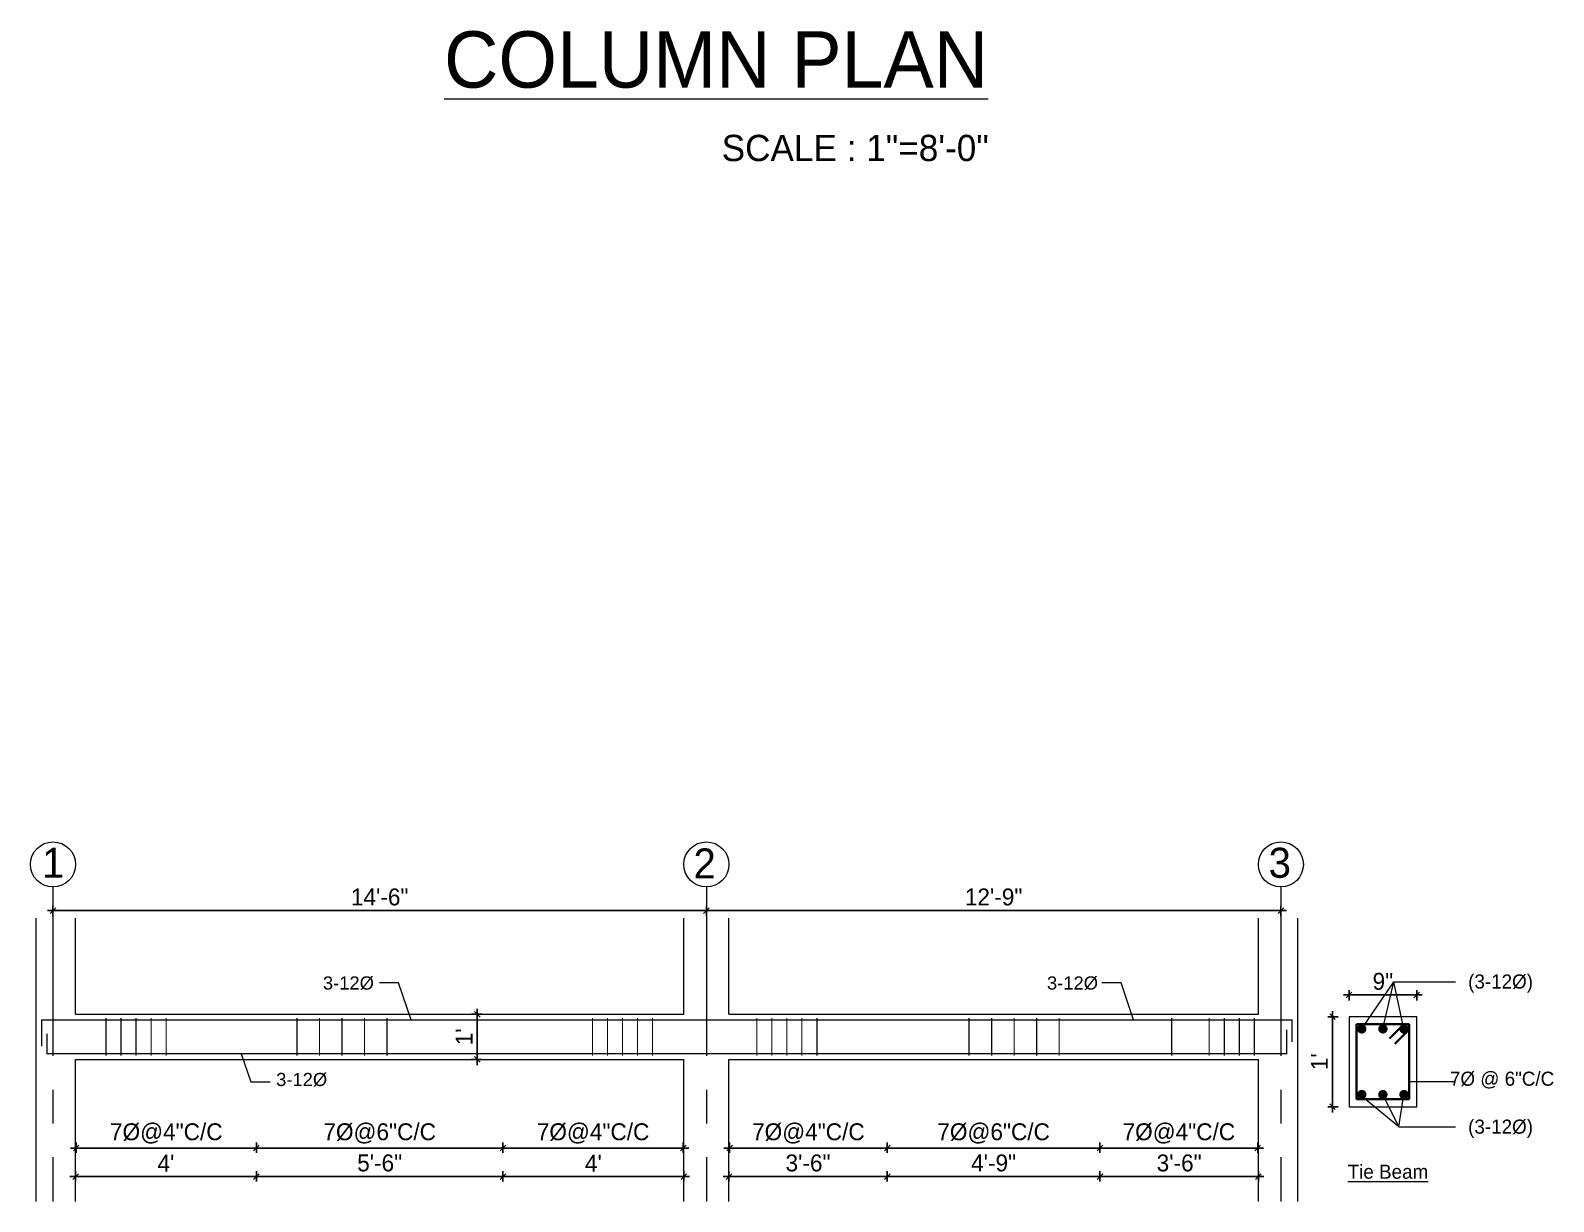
# Model space of a CAD drawing. Header units: inches. Extents: x 28835 to 36795, y -18828 to -9750.
# Drawn here: x 33311.1 to 33716.7, y -10727.2 to -10415.3 of the extents above; entities that cross this region are included whole.
import ezdxf

# ---------------------------------------------------------------- set-up
doc = ezdxf.new("R2010")
doc.units = ezdxf.units.IN
doc.header["$LTSCALE"] = 12
doc.header["$MEASUREMENT"] = 0
doc.linetypes.add('CENTER', pattern=[2, 1.25, -0.25, 0.25, -0.25])
for name, color, linetype, lineweight in [('Bars', 10, 'Continuous', 35), ('bars stirrups', 33, 'Continuous', 35), ('BEAM1', 7, 'Continuous', 18), ('binder', 32, 'Continuous', 13), ('dim', 85, 'Continuous', 9), ('GRID 1', 145, 'Continuous', 13), ('grid line', 252, 'CENTER', 9), ('o text', 192, 'Continuous', 9), ('Struc_Reinforcement', 10, 'Continuous', 35), ('Struc_Surface line', 7, 'Continuous', 20), ('Text', 7, 'Continuous', 5), ('TEXT1', 5, 'Continuous', 9)]:
    doc.layers.add(name, color=color, linetype=linetype, lineweight=lineweight)
doc.styles.add('arial', font='arial.ttf')
doc.styles.add('KBS', font='GOTHIC.TTF')
doc.dimstyles.new('scale4', dxfattribs={"dimscale": 0.5, "dimtxt": 9, "dimasz": 3, "dimexe": 2.5, "dimexo": 3, "dimgap": 2.5, "dimtad": 1, "dimdec": 0, "dimzin": 0, "dimdsep": 46, "dimlunit": 4, "dimtxsty": 'KBS', "dimblk": 'OBLIQUE', "dimcen": 0.09, "dimdle": 3, "dimclrt": 256, "dimadec": 0, "dimazin": 0, "dimtfac": 1, "dimtdec": 0, "dimtix": 1, "dimtmove": 0, "dimatfit": 3, "dimldrblk": 'OBLIQUE', "dimfxl": 3, "dimfxlon": 1, "dimtolj": 1, "dimtzin": 0, "dimarcsym": 0})

# ---------------------------------------------------------------- blocks, each defined once
blk = doc.blocks.new('_Oblique')
at = {"color": 0, "linetype": 'ByBlock', "lineweight": -2}
blk.add_line((-0.5, -0.5), (0.5, 0.5), dxfattribs=at)
blk = doc.blocks.new('*D419')
at = {"layer": 'Defpoints', "color": 0, "ltscale": 0.75, "transparency": 16777216}
for p in [(33317.12, -10649.71), (33317.12, -10668.27), (33491.12, -10668.27)]:
    blk.add_point(p, dxfattribs=at)
at = {"layer": 'dim', "color": 0, "lineweight": -2, "ltscale": 0.75, "transparency": 16777216}
for p, q in [((33492.62, -10649.71), (33315.62, -10649.71)), ((33317.12, -10651.21), (33317.12, -10648.46)), ((33491.12, -10651.21), (33491.12, -10648.46))]:
    blk.add_line(p, q, dxfattribs=at)
at = {"layer": 'dim', "color": 0, "lineweight": -2, "ltscale": 0.75, "transparency": 16777216, "xscale": 1.5, "yscale": 1.5, "zscale": 1.5, "rotation": 180}
blk.add_blockref('_Oblique', (33317.12, -10649.71), dxfattribs=at)
at = {"layer": 'dim', "color": 0, "lineweight": -2, "ltscale": 0.75, "transparency": 16777216, "xscale": 1.5, "yscale": 1.5, "zscale": 1.5}
blk.add_blockref('_Oblique', (33491.12, -10649.71), dxfattribs=at)
at = {"layer": 'dim', "ltscale": 0.75, "transparency": 16777216, "insert": (33404.12, -10646.1), "char_height": 4.5, "attachment_point": 5, "style": 'KBS'}
blk.add_mtext('\\A1;14\'-6"', dxfattribs=at)
blk = doc.blocks.new('*D420')
at = {"layer": 'Defpoints', "color": 0, "ltscale": 0.75, "transparency": 16777216}
for p in [(33595.95, -10689.33), (33637.95, -10689.33), (33595.95, -10712.97)]:
    blk.add_point(p, dxfattribs=at)
at = {"layer": 'dim', "color": 0, "lineweight": -2, "ltscale": 0.75, "transparency": 16777216}
for p, q in [((33595.95, -10711.47), (33595.95, -10714.22)), ((33637.95, -10711.47), (33637.95, -10714.22)), ((33639.45, -10712.97), (33594.45, -10712.97))]:
    blk.add_line(p, q, dxfattribs=at)
at = {"layer": 'dim', "color": 0, "lineweight": -2, "ltscale": 0.75, "transparency": 16777216, "xscale": 1.5, "yscale": 1.5, "zscale": 1.5, "rotation": 180}
blk.add_blockref('_Oblique', (33595.95, -10712.97), dxfattribs=at)
at = {"layer": 'dim', "color": 0, "lineweight": -2, "ltscale": 0.75, "transparency": 16777216, "xscale": 1.5, "yscale": 1.5, "zscale": 1.5}
blk.add_blockref('_Oblique', (33637.95, -10712.97), dxfattribs=at)
at = {"layer": 'dim', "ltscale": 0.75, "transparency": 16777216, "insert": (33616.95, -10709.06), "char_height": 4.5, "attachment_point": 5, "style": 'KBS'}
blk.add_mtext('\\A1;7%%C@4"C/C', dxfattribs=at)
blk = doc.blocks.new('*D421')
at = {"layer": 'Defpoints', "color": 0, "ltscale": 0.75, "transparency": 16777216}
for p in [(33595.95, -10689.33), (33638.12, -10689.33), (33595.95, -10720.56)]:
    blk.add_point(p, dxfattribs=at)
at = {"layer": 'dim', "color": 0, "lineweight": -2, "ltscale": 0.75, "transparency": 16777216}
for p, q in [((33595.95, -10719.06), (33595.95, -10721.81)), ((33638.12, -10719.06), (33638.12, -10721.81)), ((33639.62, -10720.56), (33594.45, -10720.56))]:
    blk.add_line(p, q, dxfattribs=at)
at = {"layer": 'dim', "color": 0, "lineweight": -2, "ltscale": 0.75, "transparency": 16777216, "xscale": 1.5, "yscale": 1.5, "zscale": 1.5, "rotation": 180}
blk.add_blockref('_Oblique', (33595.95, -10720.56), dxfattribs=at)
at = {"layer": 'dim', "color": 0, "lineweight": -2, "ltscale": 0.75, "transparency": 16777216, "xscale": 1.5, "yscale": 1.5, "zscale": 1.5}
blk.add_blockref('_Oblique', (33638.12, -10720.56), dxfattribs=at)
at = {"layer": 'dim', "ltscale": 0.75, "transparency": 16777216, "insert": (33617.03, -10716.94), "char_height": 4.5, "attachment_point": 5, "style": 'KBS'}
blk.add_mtext('\\A1;3\'-6"', dxfattribs=at)
blk = doc.blocks.new('*D422')
at = {"layer": 'Defpoints', "color": 0, "ltscale": 0.75, "transparency": 16777216}
for p in [(33539.29, -10689.33), (33595.95, -10689.33), (33595.95, -10720.56)]:
    blk.add_point(p, dxfattribs=at)
at = {"layer": 'dim', "color": 0, "lineweight": -2, "ltscale": 0.75, "transparency": 16777216}
for p, q in [((33539.29, -10719.06), (33539.29, -10721.81)), ((33595.95, -10719.06), (33595.95, -10721.81)), ((33537.79, -10720.56), (33597.45, -10720.56))]:
    blk.add_line(p, q, dxfattribs=at)
at = {"layer": 'dim', "color": 0, "lineweight": -2, "ltscale": 0.75, "transparency": 16777216, "xscale": 1.5, "yscale": 1.5, "zscale": 1.5, "rotation": 180}
blk.add_blockref('_Oblique', (33539.29, -10720.56), dxfattribs=at)
at = {"layer": 'dim', "color": 0, "lineweight": -2, "ltscale": 0.75, "transparency": 16777216, "xscale": 1.5, "yscale": 1.5, "zscale": 1.5}
blk.add_blockref('_Oblique', (33595.95, -10720.56), dxfattribs=at)
at = {"layer": 'dim', "ltscale": 0.75, "transparency": 16777216, "insert": (33567.62, -10716.94), "char_height": 4.5, "attachment_point": 5, "style": 'KBS'}
blk.add_mtext('\\A1;4\'-9"', dxfattribs=at)
blk = doc.blocks.new('*D423')
at = {"layer": 'Defpoints', "color": 0, "ltscale": 0.75, "transparency": 16777216}
for p in [(33539.29, -10689.33), (33595.95, -10689.33), (33595.95, -10712.97)]:
    blk.add_point(p, dxfattribs=at)
at = {"layer": 'dim', "color": 0, "lineweight": -2, "ltscale": 0.75, "transparency": 16777216}
for p, q in [((33539.29, -10711.47), (33539.29, -10714.22)), ((33595.95, -10711.47), (33595.95, -10714.22)), ((33537.79, -10712.97), (33597.45, -10712.97))]:
    blk.add_line(p, q, dxfattribs=at)
at = {"layer": 'dim', "color": 0, "lineweight": -2, "ltscale": 0.75, "transparency": 16777216, "xscale": 1.5, "yscale": 1.5, "zscale": 1.5, "rotation": 180}
blk.add_blockref('_Oblique', (33539.29, -10712.97), dxfattribs=at)
at = {"layer": 'dim', "color": 0, "lineweight": -2, "ltscale": 0.75, "transparency": 16777216, "xscale": 1.5, "yscale": 1.5, "zscale": 1.5}
blk.add_blockref('_Oblique', (33595.95, -10712.97), dxfattribs=at)
at = {"layer": 'dim', "ltscale": 0.75, "transparency": 16777216, "insert": (33567.62, -10709.06), "char_height": 4.5, "attachment_point": 5, "style": 'KBS'}
blk.add_mtext('\\A1;7%%C@6"C/C', dxfattribs=at)
blk = doc.blocks.new('*D424')
at = {"layer": 'Defpoints', "color": 0, "ltscale": 0.75, "transparency": 16777216}
for p in [(33644.12, -10649.71), (33491.12, -10668.27), (33644.12, -10668.27)]:
    blk.add_point(p, dxfattribs=at)
at = {"layer": 'dim', "color": 0, "lineweight": -2, "ltscale": 0.75, "transparency": 16777216}
for p, q in [((33489.62, -10649.71), (33645.62, -10649.71)), ((33491.12, -10651.21), (33491.12, -10648.46)), ((33644.12, -10651.21), (33644.12, -10648.46))]:
    blk.add_line(p, q, dxfattribs=at)
at = {"layer": 'dim', "color": 0, "lineweight": -2, "ltscale": 0.75, "transparency": 16777216, "xscale": 1.5, "yscale": 1.5, "zscale": 1.5, "rotation": 180}
blk.add_blockref('_Oblique', (33491.12, -10649.71), dxfattribs=at)
at = {"layer": 'dim', "color": 0, "lineweight": -2, "ltscale": 0.75, "transparency": 16777216, "xscale": 1.5, "yscale": 1.5, "zscale": 1.5}
blk.add_blockref('_Oblique', (33644.12, -10649.71), dxfattribs=at)
at = {"layer": 'dim', "ltscale": 0.75, "transparency": 16777216, "insert": (33567.62, -10646.1), "char_height": 4.5, "attachment_point": 5, "style": 'KBS'}
blk.add_mtext('\\A1;12\'-9"', dxfattribs=at)
blk = doc.blocks.new('*D425')
at = {"layer": 'Defpoints', "color": 0, "ltscale": 0.75, "transparency": 16777216}
for p in [(33497.29, -10689.33), (33539.29, -10689.33), (33539.29, -10712.97)]:
    blk.add_point(p, dxfattribs=at)
at = {"layer": 'dim', "color": 0, "lineweight": -2, "ltscale": 0.75, "transparency": 16777216}
for p, q in [((33497.29, -10711.47), (33497.29, -10714.22)), ((33539.29, -10711.47), (33539.29, -10714.22)), ((33495.79, -10712.97), (33540.79, -10712.97))]:
    blk.add_line(p, q, dxfattribs=at)
at = {"layer": 'dim', "color": 0, "lineweight": -2, "ltscale": 0.75, "transparency": 16777216, "xscale": 1.5, "yscale": 1.5, "zscale": 1.5, "rotation": 180}
blk.add_blockref('_Oblique', (33497.29, -10712.97), dxfattribs=at)
at = {"layer": 'dim', "color": 0, "lineweight": -2, "ltscale": 0.75, "transparency": 16777216, "xscale": 1.5, "yscale": 1.5, "zscale": 1.5}
blk.add_blockref('_Oblique', (33539.29, -10712.97), dxfattribs=at)
at = {"layer": 'dim', "ltscale": 0.75, "transparency": 16777216, "insert": (33518.29, -10709.06), "char_height": 4.5, "attachment_point": 5, "style": 'KBS'}
blk.add_mtext('\\A1;7%%C@4"C/C', dxfattribs=at)
blk = doc.blocks.new('*D426')
at = {"layer": 'Defpoints', "color": 0, "ltscale": 0.75, "transparency": 16777216}
for p in [(33497.12, -10689.33), (33539.29, -10689.33), (33539.29, -10720.56)]:
    blk.add_point(p, dxfattribs=at)
at = {"layer": 'dim', "color": 0, "lineweight": -2, "ltscale": 0.75, "transparency": 16777216}
for p, q in [((33497.12, -10719.06), (33497.12, -10721.81)), ((33539.29, -10719.06), (33539.29, -10721.81)), ((33495.62, -10720.56), (33540.79, -10720.56))]:
    blk.add_line(p, q, dxfattribs=at)
at = {"layer": 'dim', "color": 0, "lineweight": -2, "ltscale": 0.75, "transparency": 16777216, "xscale": 1.5, "yscale": 1.5, "zscale": 1.5, "rotation": 180}
blk.add_blockref('_Oblique', (33497.12, -10720.56), dxfattribs=at)
at = {"layer": 'dim', "color": 0, "lineweight": -2, "ltscale": 0.75, "transparency": 16777216, "xscale": 1.5, "yscale": 1.5, "zscale": 1.5}
blk.add_blockref('_Oblique', (33539.29, -10720.56), dxfattribs=at)
at = {"layer": 'dim', "ltscale": 0.75, "transparency": 16777216, "insert": (33518.2, -10716.94), "char_height": 4.5, "attachment_point": 5, "style": 'KBS'}
blk.add_mtext('\\A1;3\'-6"', dxfattribs=at)
blk = doc.blocks.new('*D427')
at = {"layer": 'Defpoints', "color": 0, "ltscale": 0.75, "transparency": 16777216}
for p in [(33436.95, -10689.33), (33484.95, -10689.33), (33436.95, -10712.97)]:
    blk.add_point(p, dxfattribs=at)
at = {"layer": 'dim', "color": 0, "lineweight": -2, "ltscale": 0.75, "transparency": 16777216}
for p, q in [((33436.95, -10711.47), (33436.95, -10714.22)), ((33484.95, -10711.47), (33484.95, -10714.22)), ((33486.45, -10712.97), (33435.45, -10712.97))]:
    blk.add_line(p, q, dxfattribs=at)
at = {"layer": 'dim', "color": 0, "lineweight": -2, "ltscale": 0.75, "transparency": 16777216, "xscale": 1.5, "yscale": 1.5, "zscale": 1.5, "rotation": 180}
blk.add_blockref('_Oblique', (33436.95, -10712.97), dxfattribs=at)
at = {"layer": 'dim', "color": 0, "lineweight": -2, "ltscale": 0.75, "transparency": 16777216, "xscale": 1.5, "yscale": 1.5, "zscale": 1.5}
blk.add_blockref('_Oblique', (33484.95, -10712.97), dxfattribs=at)
at = {"layer": 'dim', "ltscale": 0.75, "transparency": 16777216, "insert": (33460.95, -10709.06), "char_height": 4.5, "attachment_point": 5, "style": 'KBS'}
blk.add_mtext('\\A1;7%%C@4"C/C', dxfattribs=at)
blk = doc.blocks.new('*D428')
at = {"layer": 'Defpoints', "color": 0, "ltscale": 0.75, "transparency": 16777216}
for p in [(33436.95, -10689.33), (33485.12, -10689.33), (33436.95, -10720.56)]:
    blk.add_point(p, dxfattribs=at)
at = {"layer": 'dim', "color": 0, "lineweight": -2, "ltscale": 0.75, "transparency": 16777216}
for p, q in [((33436.95, -10719.06), (33436.95, -10721.81)), ((33485.12, -10719.06), (33485.12, -10721.81)), ((33486.62, -10720.56), (33435.45, -10720.56))]:
    blk.add_line(p, q, dxfattribs=at)
at = {"layer": 'dim', "color": 0, "lineweight": -2, "ltscale": 0.75, "transparency": 16777216, "xscale": 1.5, "yscale": 1.5, "zscale": 1.5, "rotation": 180}
blk.add_blockref('_Oblique', (33436.95, -10720.56), dxfattribs=at)
at = {"layer": 'dim', "color": 0, "lineweight": -2, "ltscale": 0.75, "transparency": 16777216, "xscale": 1.5, "yscale": 1.5, "zscale": 1.5}
blk.add_blockref('_Oblique', (33485.12, -10720.56), dxfattribs=at)
at = {"layer": 'dim', "ltscale": 0.75, "transparency": 16777216, "insert": (33461.03, -10717), "char_height": 4.5, "attachment_point": 5, "style": 'KBS'}
blk.add_mtext("\\A1;4'", dxfattribs=at)
blk = doc.blocks.new('*D429')
at = {"layer": 'Defpoints', "color": 0, "ltscale": 0.75, "transparency": 16777216}
for p in [(33323.29, -10689.33), (33371.29, -10689.33), (33371.29, -10712.97)]:
    blk.add_point(p, dxfattribs=at)
at = {"layer": 'dim', "color": 0, "lineweight": -2, "ltscale": 0.75, "transparency": 16777216}
for p, q in [((33323.29, -10711.47), (33323.29, -10714.22)), ((33371.29, -10711.47), (33371.29, -10714.22)), ((33321.79, -10712.97), (33372.79, -10712.97))]:
    blk.add_line(p, q, dxfattribs=at)
at = {"layer": 'dim', "color": 0, "lineweight": -2, "ltscale": 0.75, "transparency": 16777216, "xscale": 1.5, "yscale": 1.5, "zscale": 1.5, "rotation": 180}
blk.add_blockref('_Oblique', (33323.29, -10712.97), dxfattribs=at)
at = {"layer": 'dim', "color": 0, "lineweight": -2, "ltscale": 0.75, "transparency": 16777216, "xscale": 1.5, "yscale": 1.5, "zscale": 1.5}
blk.add_blockref('_Oblique', (33371.29, -10712.97), dxfattribs=at)
at = {"layer": 'dim', "ltscale": 0.75, "transparency": 16777216, "insert": (33347.29, -10709.06), "char_height": 4.5, "attachment_point": 5, "style": 'KBS'}
blk.add_mtext('\\A1;7%%C@4"C/C', dxfattribs=at)
blk = doc.blocks.new('*D430')
at = {"layer": 'Defpoints', "color": 0, "ltscale": 0.75, "transparency": 16777216}
for p in [(33323.12, -10689.33), (33371.29, -10689.33), (33371.29, -10720.56)]:
    blk.add_point(p, dxfattribs=at)
at = {"layer": 'dim', "color": 0, "lineweight": -2, "ltscale": 0.75, "transparency": 16777216}
for p, q in [((33323.12, -10719.06), (33323.12, -10721.81)), ((33371.29, -10719.06), (33371.29, -10721.81)), ((33321.62, -10720.56), (33372.79, -10720.56))]:
    blk.add_line(p, q, dxfattribs=at)
at = {"layer": 'dim', "color": 0, "lineweight": -2, "ltscale": 0.75, "transparency": 16777216, "xscale": 1.5, "yscale": 1.5, "zscale": 1.5, "rotation": 180}
blk.add_blockref('_Oblique', (33323.12, -10720.56), dxfattribs=at)
at = {"layer": 'dim', "color": 0, "lineweight": -2, "ltscale": 0.75, "transparency": 16777216, "xscale": 1.5, "yscale": 1.5, "zscale": 1.5}
blk.add_blockref('_Oblique', (33371.29, -10720.56), dxfattribs=at)
at = {"layer": 'dim', "ltscale": 0.75, "transparency": 16777216, "insert": (33347.2, -10717), "char_height": 4.5, "attachment_point": 5, "style": 'KBS'}
blk.add_mtext("\\A1;4'", dxfattribs=at)
blk = doc.blocks.new('*D431')
at = {"layer": 'Defpoints', "color": 0, "ltscale": 0.75, "transparency": 16777216}
for p in [(33371.29, -10689.33), (33436.95, -10689.33), (33436.95, -10720.56)]:
    blk.add_point(p, dxfattribs=at)
at = {"layer": 'dim', "color": 0, "lineweight": -2, "ltscale": 0.75, "transparency": 16777216}
for p, q in [((33371.29, -10719.06), (33371.29, -10721.81)), ((33436.95, -10719.06), (33436.95, -10721.81)), ((33369.79, -10720.56), (33438.45, -10720.56))]:
    blk.add_line(p, q, dxfattribs=at)
at = {"layer": 'dim', "color": 0, "lineweight": -2, "ltscale": 0.75, "transparency": 16777216, "xscale": 1.5, "yscale": 1.5, "zscale": 1.5, "rotation": 180}
blk.add_blockref('_Oblique', (33371.29, -10720.56), dxfattribs=at)
at = {"layer": 'dim', "color": 0, "lineweight": -2, "ltscale": 0.75, "transparency": 16777216, "xscale": 1.5, "yscale": 1.5, "zscale": 1.5}
blk.add_blockref('_Oblique', (33436.95, -10720.56), dxfattribs=at)
at = {"layer": 'dim', "ltscale": 0.75, "transparency": 16777216, "insert": (33404.12, -10716.94), "char_height": 4.5, "attachment_point": 5, "style": 'KBS'}
blk.add_mtext('\\A1;5\'-6"', dxfattribs=at)
blk = doc.blocks.new('*D432')
at = {"layer": 'Defpoints', "color": 0, "ltscale": 0.75, "transparency": 16777216}
for p in [(33371.29, -10689.33), (33436.95, -10689.33), (33436.95, -10712.97)]:
    blk.add_point(p, dxfattribs=at)
at = {"layer": 'dim', "color": 0, "lineweight": -2, "ltscale": 0.75, "transparency": 16777216}
for p, q in [((33371.29, -10711.47), (33371.29, -10714.22)), ((33436.95, -10711.47), (33436.95, -10714.22)), ((33369.79, -10712.97), (33438.45, -10712.97))]:
    blk.add_line(p, q, dxfattribs=at)
at = {"layer": 'dim', "color": 0, "lineweight": -2, "ltscale": 0.75, "transparency": 16777216, "xscale": 1.5, "yscale": 1.5, "zscale": 1.5, "rotation": 180}
blk.add_blockref('_Oblique', (33371.29, -10712.97), dxfattribs=at)
at = {"layer": 'dim', "color": 0, "lineweight": -2, "ltscale": 0.75, "transparency": 16777216, "xscale": 1.5, "yscale": 1.5, "zscale": 1.5}
blk.add_blockref('_Oblique', (33436.95, -10712.97), dxfattribs=at)
at = {"layer": 'dim', "ltscale": 0.75, "transparency": 16777216, "insert": (33404.12, -10709.06), "char_height": 4.5, "attachment_point": 5, "style": 'KBS'}
blk.add_mtext('\\A1;7%%C@6"C/C', dxfattribs=at)
blk = doc.blocks.new('*D433')
at = {"layer": 'Defpoints', "color": 0, "ltscale": 1.5, "transparency": 16777216}
for p in [(33662.29, -10672.18), (33662.29, -10677.96), (33680.29, -10677.96)]:
    blk.add_point(p, dxfattribs=at)
at = {"layer": 'dim', "color": 0, "lineweight": -2, "ltscale": 1.5, "transparency": 16777216}
for p, q in [((33662.29, -10673.68), (33662.29, -10670.93)), ((33680.29, -10673.68), (33680.29, -10670.93)), ((33681.79, -10672.18), (33660.79, -10672.18))]:
    blk.add_line(p, q, dxfattribs=at)
at = {"layer": 'dim', "color": 0, "lineweight": -2, "ltscale": 1.5, "transparency": 16777216, "xscale": 1.5, "yscale": 1.5, "zscale": 1.5, "rotation": 180}
blk.add_blockref('_Oblique', (33662.29, -10672.18), dxfattribs=at)
at = {"layer": 'dim', "color": 0, "lineweight": -2, "ltscale": 1.5, "transparency": 16777216, "xscale": 1.5, "yscale": 1.5, "zscale": 1.5}
blk.add_blockref('_Oblique', (33680.29, -10672.18), dxfattribs=at)
at = {"layer": 'dim', "ltscale": 1.5, "transparency": 16777216, "insert": (33671.29, -10668.57), "char_height": 4.5, "attachment_point": 5, "style": 'KBS'}
blk.add_mtext('\\A1;9"', dxfattribs=at)
blk = doc.blocks.new('*D434')
at = {"layer": 'Defpoints', "color": 0, "ltscale": 1.5, "transparency": 16777216}
for p in [(33657.87, -10677.96), (33662.29, -10677.96), (33662.29, -10701.96)]:
    blk.add_point(p, dxfattribs=at)
at = {"layer": 'dim', "color": 0, "lineweight": -2, "ltscale": 1.5, "transparency": 16777216}
for p, q in [((33659.37, -10677.96), (33656.62, -10677.96)), ((33657.87, -10703.46), (33657.87, -10676.46)), ((33659.37, -10701.96), (33656.62, -10701.96))]:
    blk.add_line(p, q, dxfattribs=at)
at = {"layer": 'dim', "color": 0, "lineweight": -2, "ltscale": 1.5, "transparency": 16777216, "xscale": 1.5, "yscale": 1.5, "zscale": 1.5}
for p, rotation in [((33657.87, -10677.96), 90), ((33657.87, -10701.96), 270)]:
    blk.add_blockref('_Oblique', p, dxfattribs=dict(at, rotation=rotation))
at = {"layer": 'dim', "ltscale": 1.5, "transparency": 16777216, "insert": (33654.37, -10689.96), "char_height": 4.5, "attachment_point": 5, "rotation": 90, "style": 'KBS'}
blk.add_mtext("\\A1;1'", dxfattribs=at)
blk = doc.blocks.new('*D435')
at = {"layer": 'Defpoints', "color": 0, "ltscale": 0.75, "transparency": 16777216}
for p in [(33404.12, -10677.33), (33404.12, -10689.33), (33430.11, -10689.33)]:
    blk.add_point(p, dxfattribs=at)
at = {"layer": 'dim', "color": 0, "lineweight": -2, "ltscale": 0.75, "transparency": 16777216}
for p, q in [((33428.61, -10677.33), (33431.36, -10677.33)), ((33430.11, -10675.83), (33430.11, -10690.83)), ((33428.61, -10689.33), (33431.36, -10689.33))]:
    blk.add_line(p, q, dxfattribs=at)
at = {"layer": 'dim', "color": 0, "lineweight": -2, "ltscale": 0.75, "transparency": 16777216, "xscale": 1.5, "yscale": 1.5, "zscale": 1.5}
for p, rotation in [((33430.11, -10677.33), 90), ((33430.11, -10689.33), 270)]:
    blk.add_blockref('_Oblique', p, dxfattribs=dict(at, rotation=rotation))
at = {"layer": 'dim', "ltscale": 0.75, "transparency": 16777216, "insert": (33426.61, -10683.33), "char_height": 4.5, "attachment_point": 5, "rotation": 90, "style": 'KBS'}
blk.add_mtext("\\A1;1'", dxfattribs=at)

msp = doc.modelspace()

# ---------------------------------------------------------------- linework, layer by layer
at = {"layer": 'Bars', "ltscale": 3, "const_width": 0.34}
for points in [[(33322.97, -10678.83), (33314.12, -10678.83), (33314.12, -10685.89)], [(33317.12, -10678.83), (33644.12, -10678.83)], [(33638.27, -10678.83), (33647.12, -10678.83), (33647.12, -10684.68)], [(33322.19, -10687.83), (33315.54, -10687.83), (33315.54, -10682.44)], [(33639.05, -10687.83), (33645.7, -10687.83), (33645.7, -10681.4)], [(33315.54, -10687.83), (33644.12, -10687.83)]]:
    msp.add_lwpolyline(points, dxfattribs=at)
at = {"layer": 'bars stirrups', "const_width": 0.32}
for points in [[(33331.25, -10688.33), (33331.25, -10678.33)], [(33335.25, -10688.33), (33335.25, -10678.33)], [(33339.25, -10688.33), (33339.25, -10678.33)], [(33343.25, -10688.33), (33343.25, -10678.33)], [(33347.25, -10688.33), (33347.25, -10678.33)], [(33382.09, -10688.33), (33382.09, -10678.33)], [(33388.09, -10688.33), (33388.09, -10678.33)], [(33394.09, -10688.33), (33394.09, -10678.33)], [(33400.09, -10688.33), (33400.09, -10678.33)], [(33406.09, -10688.33), (33406.09, -10678.33)], [(33460.78, -10688.33), (33460.78, -10678.33)], [(33464.78, -10688.33), (33464.78, -10678.33)], [(33468.78, -10688.33), (33468.78, -10678.33)], [(33472.78, -10688.33), (33472.78, -10678.33)], [(33476.78, -10688.33), (33476.78, -10678.33)], [(33504.56, -10688.33), (33504.56, -10678.33)], [(33508.56, -10688.33), (33508.56, -10678.33)], [(33512.56, -10688.33), (33512.56, -10678.33)], [(33516.56, -10688.33), (33516.56, -10678.33)], [(33520.56, -10688.33), (33520.56, -10678.33)], [(33561.08, -10688.33), (33561.08, -10678.33)], [(33567.08, -10688.33), (33567.08, -10678.33)], [(33573.08, -10688.33), (33573.08, -10678.33)], [(33579.08, -10688.33), (33579.08, -10678.33)], [(33585.08, -10688.33), (33585.08, -10678.33)], [(33615.04, -10688.33), (33615.04, -10678.33)], [(33625.04, -10688.33), (33625.04, -10678.33)], [(33629.04, -10688.33), (33629.04, -10678.33)], [(33633.04, -10688.33), (33633.04, -10678.33)], [(33637.04, -10688.33), (33637.04, -10678.33)]]:
    msp.add_lwpolyline(points, dxfattribs=at)
at = {"layer": 'BEAM1', "ltscale": 1.5}
for p, q in [((33312.62, -10727.19), (33312.62, -10651.76)), ((33312.62, -10677.33), (33312.62, -10651.76)), ((33323.12, -10677.33), (33323.12, -10651.76)), ((33485.12, -10677.33), (33485.12, -10651.76)), ((33497.12, -10677.33), (33497.12, -10651.76)), ((33638.12, -10677.33), (33638.12, -10651.76)), ((33648.62, -10727.19), (33648.62, -10651.76)), ((33323.12, -10677.33), (33485.12, -10677.33)), ((33497.12, -10677.33), (33638.12, -10677.33)), ((33323.12, -10689.33), (33485.12, -10689.33)), ((33323.12, -10727.19), (33323.12, -10689.33)), ((33485.12, -10727.19), (33485.12, -10689.33)), ((33497.12, -10689.33), (33638.12, -10689.33)), ((33497.12, -10727.19), (33497.12, -10689.33)), ((33638.12, -10727.19), (33638.12, -10689.33))]:
    msp.add_line(p, q, dxfattribs=at)
at = {"layer": 'binder', "ltscale": 4}
for p, q in [((33665.66, -10681.21), (33674.21, -10668.64)), ((33671.29, -10681.21), (33674.21, -10668.64)), ((33676.91, -10681.21), (33674.21, -10668.64)), ((33674.21, -10668.64), (33690.62, -10668.64)), ((33678.29, -10695.25), (33690.62, -10695.25)), ((33675.52, -10707.3), (33665.03, -10698.71)), ((33675.52, -10707.3), (33671.29, -10698.71)), ((33675.52, -10707.3), (33676.91, -10698.71)), ((33675.52, -10707.3), (33690.62, -10707.3))]:
    msp.add_line(p, q, dxfattribs=at)
at = {"layer": 'GRID 1', "ltscale": 5}
for centre in [(33317.12, -10637.41), (33491.12, -10637.41), (33644.12, -10637.41)]:
    msp.add_circle(centre, 6, dxfattribs=at)
at = {"layer": 'grid line', "ltscale": 3}
for p, q in [((33317.12, -10643.41), (33317.12, -10727.19)), ((33491.12, -10643.41), (33491.12, -10727.19)), ((33644.12, -10643.41), (33644.12, -10727.19))]:
    msp.add_line(p, q, dxfattribs=at)
at = {"layer": 'Struc_Reinforcement'}
for p, q in [((33664.29, -10679.96), (33664.29, -10699.96)), ((33678.29, -10679.96), (33664.29, -10679.96)), ((33676.58, -10680.25), (33673.04, -10683.78)), ((33677.99, -10681.66), (33674.46, -10685.2)), ((33678.29, -10699.96), (33678.29, -10679.96)), ((33664.29, -10699.96), (33678.29, -10699.96))]:
    msp.add_line(p, q, dxfattribs=at)
at = {"layer": 'Struc_Surface line'}
for p, q in [((33662.29, -10677.96), (33662.29, -10701.96)), ((33680.29, -10677.96), (33662.29, -10677.96)), ((33680.29, -10701.96), (33680.29, -10677.96)), ((33662.29, -10701.96), (33680.29, -10701.96))]:
    msp.add_line(p, q, dxfattribs=at)
at = {"layer": 'Struc_Surface line', "const_width": 1.25}
for points in [[(33665.03, -10681.21, 1), (33666.28, -10681.21, 1)], [(33670.66, -10681.21, 1), (33671.91, -10681.21, 1)], [(33677.54, -10681.21, -1), (33676.29, -10681.21, -1)], [(33665.03, -10698.71, -1), (33666.28, -10698.71, -1)], [(33670.66, -10698.71, -1), (33671.91, -10698.71, -1)], [(33677.54, -10698.71, 1), (33676.29, -10698.71, 1)]]:
    msp.add_lwpolyline(points, format="xyb", close=True, dxfattribs=at)
at = {"layer": 'TEXT1', "ltscale": 1.5}
for p, q in [((33409.16, -10668.94), (33404.03, -10668.94)), ((33412.48, -10678.83), (33409.16, -10668.94)), ((33601.59, -10668.94), (33596.45, -10668.94)), ((33604.91, -10678.83), (33601.59, -10668.94)), ((33367.27, -10687.83), (33369.78, -10695.31)), ((33369.78, -10695.31), (33374.92, -10695.31))]:
    msp.add_line(p, q, dxfattribs=at)

# ---------------------------------------------------------------- texts
at = {"layer": 'o text', "ltscale": 3, "style": 'KBS'}
for s, p in [('1', (33314.2, -10640.97)), ('2', (33487.69, -10641.15)), ('3', (33640.86, -10640.97))]:
    msp.add_text(s, height=8, dxfattribs=at).set_placement(p)
at = {"layer": 'Text', "ltscale": 0.6, "style": 'KBS'}
for s, insert, char_height, width, attachment_point in [('{\\LCOLUMN PLAN}', (33566.15, -10415.54), 15, 374.4946, 3), ('(3-12%%C)', (33693.99, -10666.71), 3.75, 32.6836, 1), ('7%%C @ 6"C/C', (33689.15, -10692.6), 3.75, 32.6836, 1), ('(3-12%%C)', (33693.99, -10705.37), 3.75, 32.6836, 1), ('{\\LTie Beam}', (33661.91, -10717.37), 3.75, 32.6836, 1)]:
    msp.add_mtext(s, dxfattribs=dict(at, insert=insert, char_height=char_height, width=width, attachment_point=attachment_point))
at = {"layer": 'Text', "ltscale": 0.3, "insert": (33566.33, -10443.11), "char_height": 7, "width": 152.2415, "attachment_point": 3, "style": 'KBS'}
msp.add_mtext('SCALE : 1"=8\'-0"', dxfattribs=at)
at = {"layer": 'TEXT1', "ltscale": 1.5, "char_height": 3.5, "attachment_point": 1, "style": 'arial'}
for insert, width in [((33389, -10667.23), 15.0221), ((33581.83, -10667.23), 13.5221), ((33376.55, -10692.93), 15.0221)]:
    msp.add_mtext('3-12%%C', dxfattribs=dict(at, insert=insert, width=width))

# ---------------------------------------------------------------- dimensions: what is measured, and where the dimension line sits
at = {"layer": 'dim', "ltscale": 0.75}
for base, p1, p2, picture, middle in [((33317.12, -10649.71), (33491.12, -10668.27), (33317.12, -10668.27), '*D419', (33404.12, -10646.1)), ((33371.29, -10720.56), (33323.12, -10689.33), (33371.29, -10689.33), '*D430', (33347.2, -10717)), ((33436.95, -10720.56), (33371.29, -10689.33), (33436.95, -10689.33), '*D431', (33404.12, -10716.94)), ((33539.29, -10720.56), (33497.12, -10689.33), (33539.29, -10689.33), '*D426', (33518.2, -10716.94)), ((33595.95, -10720.56), (33539.29, -10689.33), (33595.95, -10689.33), '*D422', (33567.62, -10716.94))]:
    dim = msp.add_linear_dim(base=base, p1=p1, p2=p2, dimstyle='scale4', dxfattribs=at)
    dim.commit()
    dim.dimension.update_dxf_attribs({"geometry": picture, "text_midpoint": middle})
for base, p1, p2, angle, picture, middle in [((33644.12, -10649.71), (33491.12, -10668.27), (33644.12, -10668.27), 180, '*D424', (33567.62, -10646.1)), ((33430.11, -10689.33), (33404.12, -10677.33), (33404.12, -10689.33), 90, '*D435', (33426.61, -10683.33)), ((33436.95, -10720.56), (33485.12, -10689.33), (33436.95, -10689.33), 180, '*D428', (33461.03, -10717)), ((33595.95, -10720.56), (33638.12, -10689.33), (33595.95, -10689.33), 180, '*D421', (33617.03, -10716.94))]:
    dim = msp.add_linear_dim(base=base, p1=p1, p2=p2, angle=angle, dimstyle='scale4', dxfattribs=at)
    dim.commit()
    dim.dimension.update_dxf_attribs({"geometry": picture, "text_midpoint": middle})
at = {"layer": 'dim', "ltscale": 1.5}
dim = msp.add_linear_dim(base=(33662.29, -10672.18), p1=(33680.29, -10677.96), p2=(33662.29, -10677.96), dimstyle='scale4', override={"dimlfac": 0.5}, dxfattribs=at)
dim.commit()
dim.dimension.update_dxf_attribs({"geometry": '*D433', "text_midpoint": (33671.29, -10668.57)})
dim = msp.add_linear_dim(base=(33657.87, -10677.96), p1=(33662.29, -10701.96), p2=(33662.29, -10677.96), angle=90, dimstyle='scale4', override={"dimlfac": 0.5}, dxfattribs=at)
dim.commit()
dim.dimension.update_dxf_attribs({"geometry": '*D434', "text_midpoint": (33654.37, -10689.96)})
at = {"layer": 'dim', "ltscale": 0.75}
for base, p1, p2, text, picture, middle in [((33371.29, -10712.97), (33323.29, -10689.33), (33371.29, -10689.33), '7%%C@4"C/C', '*D429', (33347.29, -10709.06)), ((33436.95, -10712.97), (33371.29, -10689.33), (33436.95, -10689.33), '7%%C@6"C/C', '*D432', (33404.12, -10709.06)), ((33539.29, -10712.97), (33497.29, -10689.33), (33539.29, -10689.33), '7%%C@4"C/C', '*D425', (33518.29, -10709.06)), ((33595.95, -10712.97), (33539.29, -10689.33), (33595.95, -10689.33), '7%%C@6"C/C', '*D423', (33567.62, -10709.06))]:
    dim = msp.add_linear_dim(base=base, p1=p1, p2=p2, text=text, dimstyle='scale4', dxfattribs=at)
    dim.commit()
    dim.dimension.update_dxf_attribs({"geometry": picture, "text_midpoint": middle})
for base, p1, p2, picture, middle in [((33436.95, -10712.97), (33484.95, -10689.33), (33436.95, -10689.33), '*D427', (33460.95, -10709.06)), ((33595.95, -10712.97), (33637.95, -10689.33), (33595.95, -10689.33), '*D420', (33616.95, -10709.06))]:
    dim = msp.add_linear_dim(base=base, p1=p1, p2=p2, angle=180, text='7%%C@4"C/C', dimstyle='scale4', dxfattribs=at)
    dim.commit()
    dim.dimension.update_dxf_attribs({"geometry": picture, "text_midpoint": middle})

doc.saveas('drawing.dxf')
